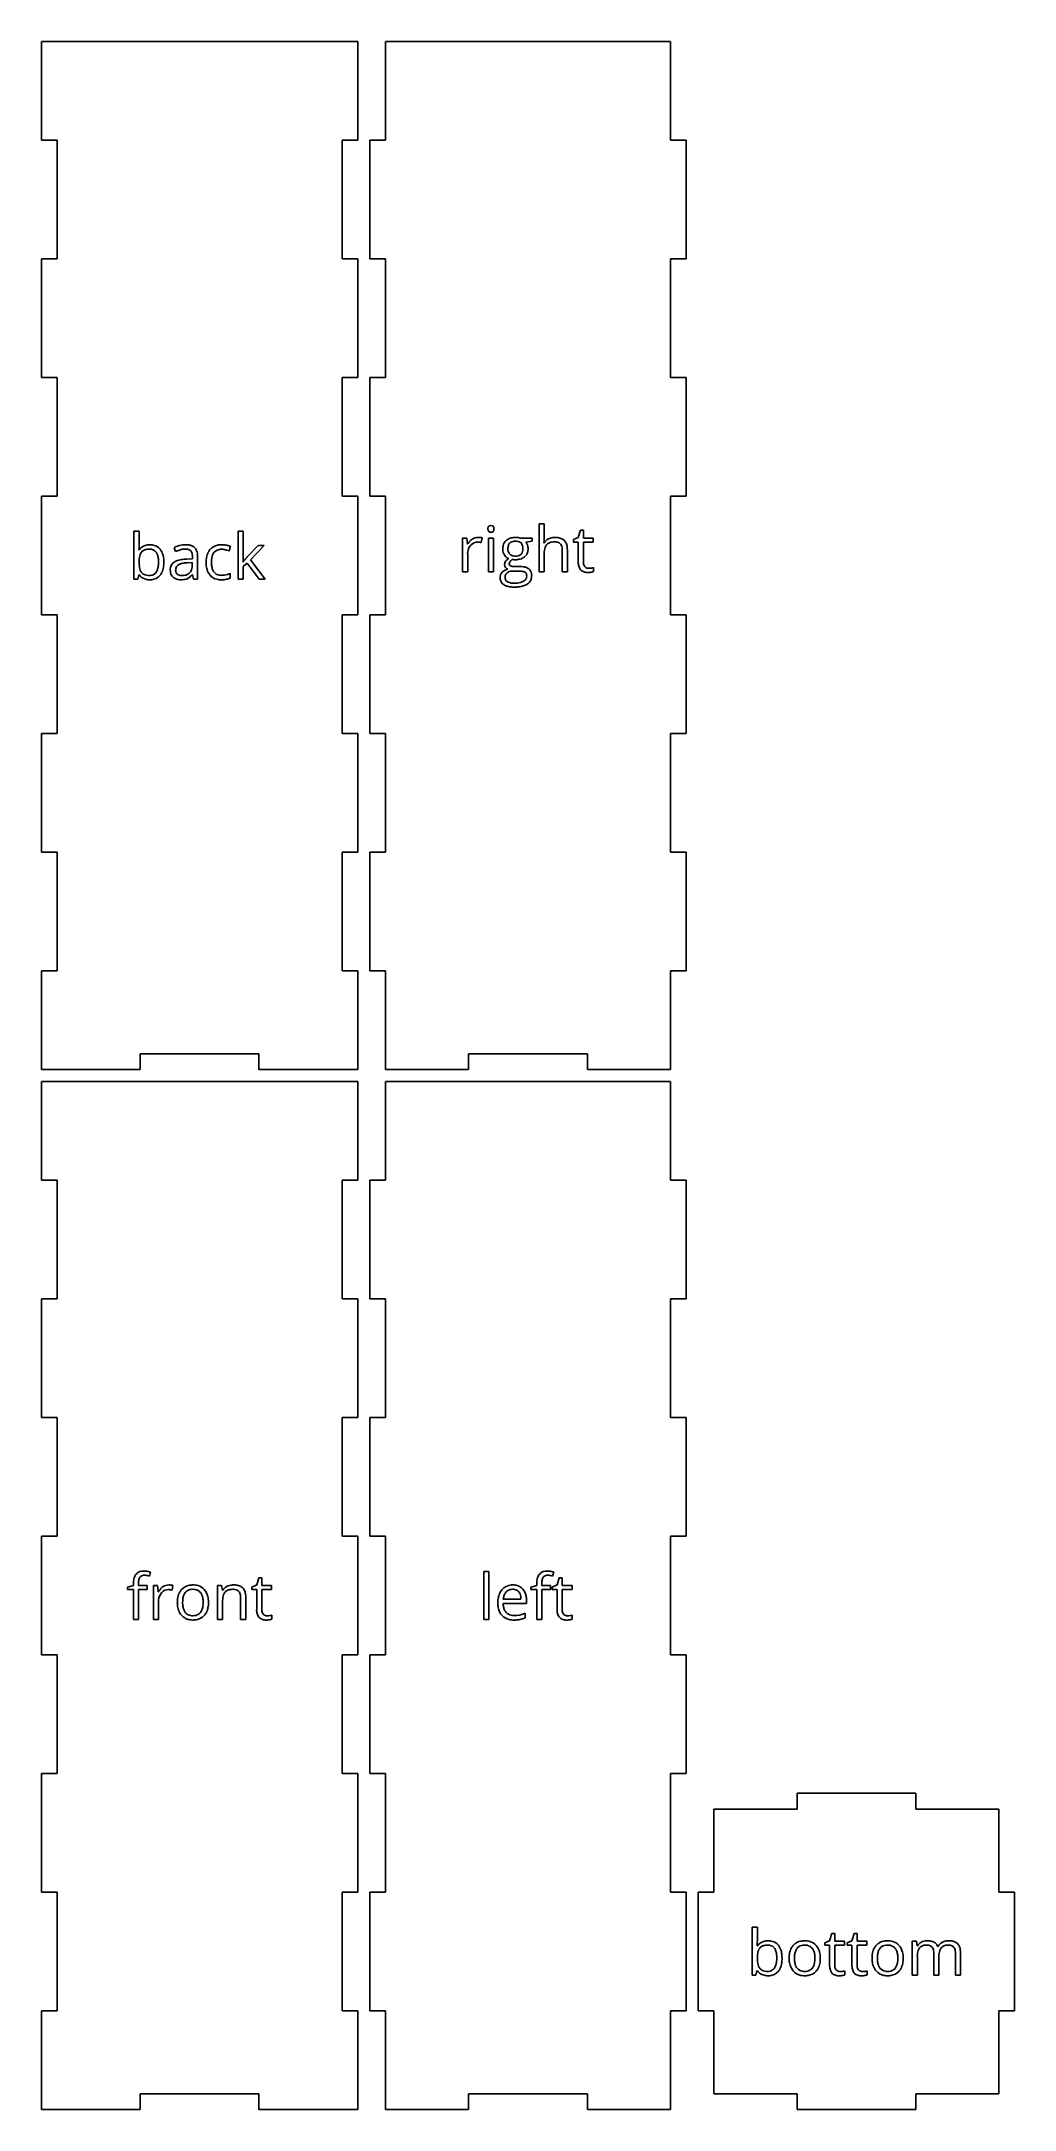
# Model space of a CAD drawing. Header units: millimetres. Extents: x 0 to 246, y 3 to 526.
import ezdxf

# ---------------------------------------------------------------- set-up
doc = ezdxf.new("R2010")
doc.units = ezdxf.units.MM

msp = doc.modelspace()

# ---------------------------------------------------------------- linework, layer by layer
at = {"layer": 'back_labelLayer'}
for p, q in [((23.41, 390), (23.41, 402.16)), ((23.41, 402.16), (24.71, 402.16)), ((24.71, 402.16), (24.71, 399.2)), ((33.94, 396.98), (33.54, 397.97)), ((47.83, 398.27), (47.43, 397.17)), ((49.73, 390), (49.73, 402.16)), ((49.73, 402.16), (51.02, 402.16)), ((51.02, 402.16), (51.02, 395.71)), ((52.04, 395.63), (54.8, 398.56)), ((56.34, 398.56), (52.88, 394.91)), ((54.8, 398.56), (56.34, 398.56)), ((24.65, 397.42), (24.71, 397.42)), ((36.73, 395.09), (38.18, 395.13)), ((38.15, 394.21), (36.85, 394.16)), ((38.15, 393.44), (38.15, 394.21)), ((38.18, 395.13), (38.18, 395.66)), ((39.45, 395.84), (39.45, 390)), ((50.95, 394.38), (51.02, 394.38)), ((51.99, 394.05), (51.02, 393.2)), ((51.02, 393.2), (51.02, 390)), ((55.02, 390), (51.99, 394.05)), ((52.88, 394.91), (56.59, 390)), ((24.34, 390), (23.41, 390)), ((24.62, 391.1), (24.34, 390)), ((24.71, 391.1), (24.62, 391.1)), ((38.23, 391.22), (38.16, 391.22)), ((38.48, 390), (38.23, 391.22)), ((39.45, 390), (38.48, 390)), ((47.7, 391.44), (47.7, 390.29)), ((51.02, 390), (49.73, 390)), ((56.59, 390), (55.02, 390))]:
    msp.add_line(p, q, dxfattribs=at)
for centre, radius, start, end in [((5.2, 398.93), 19.51, 355.7239, 358.1259), ((-2.33, 399.18), 27.04, 358.1123, 0.0484), ((27.13, 395.74), 2.95, 95.1835, 145.1109), ((26.91, 395.34), 2.25, 100.4469, 119.6701), ((27.18, 393.97), 3.64, 89.5731, 100.7324), ((27.39, 394.27), 4.43, 89.8744, 96.8145), ((27.23, 394.62), 3, 78.6781, 90.375), ((27.44, 394.74), 3.96, 74.2393, 90.5624), ((27.48, 395.7), 1.89, 35.5408, 79.8011), ((27.7, 395.7), 2.97, 38.5631, 74.067), ((27.02, 395.18), 3.82, 16.4709, 38.4075), ((36.38, 392.71), 5.98, 106.3569, 118.335), ((36.89, 391.32), 6.37, 103.6227, 112.432), ((36.63, 391.92), 6.81, 104.5162, 106.549), ((36.44, 392.7), 6.01, 90.0715, 104.6521), ((36.39, 393.41), 4.22, 90.4484, 103.7665), ((36.37, 394.43), 3.2, 83.6507, 90.1753), ((36.47, 393.23), 5.48, 81.568, 90.3249), ((36.5, 395.5), 2.12, 70.5717, 83.9928), ((36.78, 396.26), 1.32, 42.7296, 71.038), ((36.79, 395.29), 3.39, 68.2273, 81.7494), ((37.23, 396.39), 2.21, 47.8683, 68.2934), ((37.3, 396.53), 2.05, 19.2331, 46.6741), ((45.36, 395.19), 3.58, 138.655, 152.6854), ((45.18, 395.31), 3.36, 101.4913, 138.3134), ((45.53, 394.69), 2.88, 88.7194, 112.5668), ((45.59, 393.63), 5.09, 89.5892, 102.1788), ((45.59, 394.7), 2.87, 87.6749, 89.9748), ((45.62, 392.87), 5.85, 77.7702, 89.9475), ((45.55, 393.86), 3.72, 81.691, 87.5079), ((45.31, 392.23), 5.36, 77.2999, 81.7345), ((45.51, 392.26), 6.47, 74.6797, 77.9578), ((46.11, 394.42), 4.22, 70.0946, 74.7386), ((46.68, 395.98), 2.56, 63.5034, 70.1861), ((46.95, 396.56), 1.92, 62.9274, 63.189), ((8.57, 398.7), 16.13, 355.4713, 355.6532), ((34.7, 394.3), 9.99, 177.6177, 180.0426), ((33.29, 394.26), 8.57, 179.7763, 185.7075), ((31.7, 394.45), 6.98, 171.0668, 177.8457), ((29.9, 393.91), 5.18, 185.5925, 194.2051), ((28.81, 394.92), 4.06, 160.8926, 171.2334), ((27.74, 393.35), 2.94, 193.943, 208.0218), ((27.08, 395.53), 2.22, 143.3382, 161.256), ((26.66, 395.8), 1.72, 120.1403, 142.4249), ((27.27, 395.55), 2.15, 32.7033, 35.5243), ((26.53, 393.43), 2.98, 326.7105, 343.6662), ((26.69, 395.21), 2.82, 15.778, 32.0151), ((24.8, 393.97), 4.79, 343.4171, 353.6369), ((24.83, 394.67), 4.76, 6.1649, 16.0397), ((21.95, 394.34), 7.66, 359.7681, 6.3095), ((22.18, 394.28), 7.43, 353.4935, 0.2206), ((26, 393.79), 4.92, 335.8306, 350.8255), ((25.08, 394.57), 5.86, 5.1338, 16.7974), ((23.35, 394.24), 7.6, 350.6563, 0.338), ((22.63, 394.31), 8.32, 359.8779, 5.4093), ((34.82, 392.46), 2.24, 115.4905, 182.3568), ((35.84, 392.34), 3.26, 179.5457, 192.6949), ((35.94, 390.4), 4.59, 101.3568, 117.0799), ((37.74, 389.17), 8.69, 112.2123, 115.9641), ((35.99, 392.36), 2.05, 171.2122, 180.2058), ((35.79, 392.34), 1.85, 179.5266, 192.7787), ((35.33, 392.49), 1.38, 120.9734, 172.418), ((35.67, 391.98), 1.99, 113.5887, 121.6805), ((36.15, 390.83), 3.24, 102.7995, 113.2433), ((36.85, 386.18), 8.9, 92.4696, 101.7065), ((36.73, 388.35), 5.78, 96.3546, 102.9953), ((37.16, 384.64), 9.52, 91.8565, 96.4479), ((37.11, 382.42), 12.67, 91.7164, 92.9096), ((35.94, 393.14), 2.17, 314.1892, 347.427), ((36.66, 396.19), 1.45, 20.4094, 41.4479), ((35.86, 395.89), 2.3, 7.8272, 20.6042), ((34.86, 393.41), 3.29, 346.9178, 0.2825), ((34.45, 395.68), 3.72, 359.6933, 8.0036), ((34.02, 393.44), 4.13, 359.8182, 0.0001), ((36.11, 396.09), 3.33, 6.3379, 19.6815), ((34.34, 395.86), 5.1, 359.8027, 6.6584), ((48.8, 394.27), 7.16, 169.8978, 180.3689), ((49.48, 394.22), 7.84, 179.9389, 183.9815), ((47.37, 394.03), 5.72, 183.5914, 196.354), ((46.31, 394.73), 4.62, 153.0875, 170.1051), ((45.49, 393.46), 3.75, 196.0167, 221.1349), ((50.15, 394.26), 7.17, 174.531, 180.155), ((49.27, 394.21), 6.28, 179.7041, 188.0744), ((47.36, 394.58), 4.35, 160.1418, 175.1368), ((47, 393.88), 3.99, 187.9315, 200.3885), ((45.33, 395.37), 2.18, 114.4266, 161.6633), ((45.78, 393.43), 2.69, 200.4184, 216.6393), ((44.99, 390.73), 6.89, 74.7802, 77.4498), ((45.3, 391.81), 5.77, 68.3295, 74.8831), ((-3.29, 398.16), 54.38, 356.0207, 356.055), ((8.86, 397.33), 42.19, 356.0329, 356.6443), ((25.59, 396.36), 25.44, 356.6325, 357.491), ((35.65, 395.91), 15.37, 357.5042, 358.3307), ((42.37, 395.73), 8.64, 358.274, 359.8927), ((57.28, 389.95), 7.68, 142.3234, 144.7075), ((61.37, 386.79), 12.84, 140.4331, 142.3365), ((66.7, 382.41), 19.74, 139.2799, 140.4704), ((72.86, 377.11), 27.86, 138.3417, 139.2878), ((27.05, 392.77), 2.87, 215.585, 245.8362), ((26.86, 392.9), 1.96, 208.5537, 217.5605), ((26.79, 392.87), 1.88, 218.169, 253.8047), ((27.26, 393.28), 3.42, 245.9802, 255.5456), ((27.14, 393.95), 3.01, 253.1382, 266.8483), ((27.38, 393.78), 3.93, 255.7755, 270.3185), ((27.24, 395.1), 4.17, 266.3776, 270.0511), ((27.27, 393.51), 2.59, 269.3869, 285.8631), ((27.4, 394.24), 4.4, 269.9225, 275.5481), ((27.61, 392.93), 3.07, 274.064, 321.4081), ((27.46, 392.82), 1.87, 286.0163, 326.8497), ((27.17, 393.29), 3.65, 321.3161, 335.5436), ((34.74, 392.07), 2.13, 192.0828, 227.4521), ((34.8, 392.15), 2.23, 227.769, 237.805), ((34.99, 392.5), 2.63, 238.3273, 258.9184), ((35.16, 392.18), 1.21, 192.3265, 222.058), ((35.12, 392.16), 1.16, 222.5807, 229.2545), ((35.27, 392.36), 1.41, 229.7837, 254.2725), ((35.27, 393.82), 3.98, 258.672, 270.4047), ((35.48, 393.06), 2.14, 253.9397, 266.4533), ((35.3, 395.68), 5.84, 269.9539, 273.149), ((35.55, 393.83), 2.92, 266.0783, 270.0591), ((35.58, 394.48), 3.57, 269.5792, 282.0414), ((35.4, 394.26), 4.41, 272.9335, 281.4139), ((35.68, 392.87), 2.99, 281.298, 293.7313), ((35.84, 393.33), 2.39, 281.7121, 306.4594), ((35.9, 392.31), 2.39, 294.3933, 304.7371), ((35.96, 393.14), 2.17, 306.9881, 313.8559), ((35.27, 393.21), 3.49, 304.8486, 314.8531), ((33.94, 394.55), 5.38, 314.7445, 321.7072), ((45.11, 393.18), 3.29, 221.7976, 256.8021), ((45.27, 393.06), 2.06, 216.9695, 261.3103), ((45.5, 394.69), 4.85, 256.4244, 270.489), ((45.49, 394.11), 3.14, 260.136, 270.2692), ((45.48, 396.41), 5.43, 270.2658, 286.2892), ((45.54, 396.96), 7.11, 269.9655, 272.8643), ((45.65, 395.29), 5.44, 272.5981, 282.1878), ((46.03, 393.58), 3.69, 282.0344, 296.9455), ((45.15, 397.64), 6.7, 286.0461, 292.3654)]:
    msp.add_arc(centre, radius, start, end, dxfattribs=at)
at = {"layer": 'back_outsideCutPath'}
for p, q in [((0, 526), (0, 501)), ((80, 526), (0, 526)), ((80, 501), (80, 526)), ((0, 501), (4, 501)), ((4, 501), (4, 471)), ((76, 471), (76, 501)), ((76, 501), (80, 501)), ((4, 471), (0, 471)), ((0, 471), (0, 441)), ((80, 471), (76, 471)), ((80, 441), (80, 471)), ((0, 441), (4, 441)), ((4, 441), (4, 411)), ((76, 411), (76, 441)), ((76, 441), (80, 441)), ((4, 411), (0, 411)), ((0, 411), (0, 381)), ((80, 411), (76, 411)), ((80, 381), (80, 411)), ((0, 381), (4, 381)), ((4, 381), (4, 351)), ((76, 351), (76, 381)), ((76, 381), (80, 381)), ((4, 351), (0, 351)), ((0, 351), (0, 321)), ((80, 351), (76, 351)), ((80, 321), (80, 351)), ((0, 321), (4, 321)), ((4, 321), (4, 291)), ((76, 291), (76, 321)), ((76, 321), (80, 321)), ((4, 291), (0, 291)), ((0, 291), (0, 266)), ((80, 291), (76, 291)), ((80, 266), (80, 291)), ((25, 266), (25, 270)), ((25, 270), (55, 270)), ((55, 270), (55, 266)), ((0, 266), (25, 266)), ((55, 266), (80, 266))]:
    msp.add_line(p, q, dxfattribs=at)
at = {"layer": 'bottom_labelLayer'}
for p, q in [((179.68, 37), (179.68, 49.16)), ((179.68, 49.16), (180.98, 49.16)), ((180.98, 49.16), (180.98, 46.2)), ((199.24, 45.72), (199.79, 47.55)), ((199.79, 47.55), (200.54, 47.55)), ((200.54, 47.55), (200.54, 45.56)), ((204.89, 45.72), (205.44, 47.55)), ((205.44, 47.55), (206.19, 47.55)), ((206.19, 47.55), (206.19, 45.56)), ((180.91, 44.42), (180.98, 44.42)), ((198.02, 45.18), (199.24, 45.72)), ((198.02, 44.55), (198.02, 45.18)), ((199.24, 44.55), (198.02, 44.55)), ((199.24, 39.46), (199.24, 44.55)), ((200.54, 45.56), (203.02, 45.56)), ((203.02, 44.55), (200.54, 44.55)), ((200.54, 44.55), (200.54, 39.52)), ((203.02, 45.56), (203.02, 44.55)), ((203.66, 45.18), (204.89, 45.72)), ((203.66, 44.55), (203.66, 45.18)), ((204.89, 44.55), (203.66, 44.55)), ((204.89, 39.46), (204.89, 44.55)), ((206.19, 45.56), (208.67, 45.56)), ((208.67, 44.55), (206.19, 44.55)), ((206.19, 44.55), (206.19, 39.52)), ((208.67, 45.56), (208.67, 44.55)), ((220.11, 37), (220.11, 45.56)), ((220.11, 45.56), (221.16, 45.56)), ((221.16, 45.56), (221.37, 44.39)), ((221.37, 44.39), (221.44, 44.39)), ((225.56, 37), (225.56, 42.57)), ((226.59, 44.27), (226.66, 44.27)), ((231.02, 37), (231.02, 42.57)), ((232.32, 42.59), (232.32, 37)), ((180.61, 37), (179.68, 37)), ((180.88, 38.1), (180.61, 37)), ((180.98, 38.1), (180.88, 38.1)), ((203.09, 38.07), (203.09, 37.08)), ((208.73, 38.07), (208.73, 37.08)), ((221.41, 37), (220.11, 37)), ((221.41, 41.49), (221.41, 37)), ((226.86, 37), (225.56, 37)), ((226.86, 41.78), (226.86, 37)), ((232.32, 37), (231.02, 37))]:
    msp.add_line(p, q, dxfattribs=at)
for centre, radius, start, end in [((164.83, 45.7), 16.13, 355.4713, 355.6532), ((161.46, 45.93), 19.51, 355.7239, 358.1259), ((153.94, 46.18), 27.04, 358.1123, 0.0484), ((183.4, 42.74), 2.95, 95.1835, 145.1109), ((187.96, 41.45), 6.98, 171.0668, 177.8457), ((185.07, 41.92), 4.06, 160.8926, 171.2334), ((183.34, 42.53), 2.22, 143.3382, 161.256), ((182.93, 42.8), 1.72, 120.1403, 142.4249), ((183.18, 42.34), 2.25, 100.4469, 119.6701), ((183.45, 40.97), 3.64, 89.5731, 100.7324), ((183.65, 41.27), 4.43, 89.8744, 96.8145), ((183.5, 41.62), 3, 78.6781, 90.375), ((183.7, 41.74), 3.96, 74.2393, 90.5624), ((183.75, 42.7), 1.89, 35.5408, 79.8011), ((183.97, 42.7), 2.97, 38.5631, 74.067), ((183.54, 42.55), 2.15, 32.7033, 35.5243), ((182.96, 42.22), 2.82, 15.778, 32.0151), ((181.1, 41.67), 4.76, 6.1649, 16.0397), ((178.21, 41.34), 7.66, 359.7681, 6.3095), ((183.29, 42.18), 3.82, 16.4709, 38.4075), ((181.35, 41.57), 5.86, 5.1338, 16.7974), ((178.89, 41.31), 8.32, 359.8779, 5.4093), ((195.74, 41.33), 6.73, 169.2443, 180.3881), ((193.45, 41.79), 4.4, 150.7112, 169.4695), ((192.72, 42.16), 3.58, 138.176, 150.2287), ((192.6, 42.25), 3.43, 99.1759, 137.9833), ((197.2, 41.32), 6.85, 173.0086, 180.2464), ((194.73, 41.63), 4.36, 162.0653, 173.1675), ((193.14, 42.16), 2.68, 142.9026, 162.3749), ((192.63, 42.52), 2.07, 103.4685, 142.3119), ((192.94, 40.68), 5.04, 89.7326, 100.076), ((192.89, 41.53), 3.09, 89.4806, 103.8805), ((192.94, 41.35), 3.27, 79.3454, 90.3175), ((193, 41.36), 4.36, 73.5223, 90.5692), ((193.19, 42.46), 2.13, 37.9578, 80.4006), ((193.26, 42.29), 3.4, 41.1446, 73.2134), ((192.75, 42.15), 2.67, 20.0257, 37.4351), ((191.43, 41.66), 4.08, 7.744, 20.069), ((189.06, 41.32), 6.47, 359.7076, 7.8973), ((192.77, 41.87), 4.04, 13.5014, 41.0703), ((190.89, 41.38), 5.99, 1.1277, 13.88), ((216.7, 41.33), 6.73, 169.2443, 180.3881), ((214.42, 41.79), 4.4, 150.7112, 169.4695), ((213.69, 42.16), 3.58, 138.176, 150.2287), ((213.56, 42.25), 3.43, 99.1759, 137.9833), ((218.17, 41.32), 6.85, 173.0086, 180.2464), ((215.69, 41.63), 4.36, 162.0653, 173.1675), ((214.1, 42.16), 2.68, 142.9026, 162.3749), ((213.6, 42.52), 2.07, 103.4685, 142.3119), ((213.9, 40.68), 5.04, 89.7326, 100.076), ((213.85, 41.53), 3.09, 89.4806, 103.8805), ((213.9, 41.35), 3.27, 79.3454, 90.3175), ((213.97, 41.36), 4.36, 73.5223, 90.5692), ((214.15, 42.46), 2.13, 37.9578, 80.4006), ((214.22, 42.29), 3.4, 41.1446, 73.2134), ((213.71, 42.15), 2.67, 20.0257, 37.4351), ((212.39, 41.66), 4.08, 7.744, 20.069), ((210.02, 41.32), 6.47, 359.7076, 7.8973), ((213.73, 41.87), 4.04, 13.5014, 41.0703), ((211.85, 41.38), 5.99, 1.1277, 13.88), ((227.92, 41.61), 6.52, 171.3042, 178.3502), ((223.63, 43.1), 2.55, 117.121, 149.5424), ((225.3, 42.02), 3.86, 161.0235, 171.4469), ((223.71, 42.58), 2.17, 143.077, 161.3914), ((223.32, 42.85), 1.7, 123.7021, 142.3022), ((223.49, 42.55), 2.04, 101.1546, 123.0656), ((223.89, 42.64), 3.08, 93.8343, 117.5072), ((223.73, 41.4), 3.22, 89.5573, 101.4832), ((223.97, 42), 3.72, 89.9662, 94.2832), ((223.76, 41.58), 3.04, 85.5238, 90.0793), ((224.01, 41.47), 4.25, 77.5572, 90.5513), ((223.85, 42.46), 2.15, 72.3601, 85.9562), ((224.1, 43.21), 1.36, 41.0611, 72.8993), ((224.4, 43.17), 2.51, 52.7027, 78.0054), ((223.92, 43.1), 1.57, 20.7071, 40.0217), ((223.15, 42.8), 2.4, 7.9865, 20.7949), ((221.74, 42.59), 3.83, 359.6948, 8.1471), ((224.54, 43.43), 2.21, 22.2098, 51.497), ((229.01, 42.92), 2.71, 119.4042, 150.1829), ((232.56, 41.81), 5.7, 172.3776, 180.183), ((230.4, 42.11), 3.52, 160.8732, 172.5273), ((229.1, 42.57), 2.14, 140.9765, 161.1699), ((228.76, 42.82), 1.72, 122.3597, 140.2884), ((229.31, 42.46), 3.25, 118.2585, 120.063), ((229.31, 42.43), 3.28, 95.8635, 117.9693), ((228.95, 42.48), 2.11, 101.0032, 121.784), ((229.2, 41.28), 3.34, 89.5621, 101.2962), ((229.42, 41.63), 4.09, 89.9197, 96.2618), ((229.23, 41.61), 3.01, 85.8144, 90.0685), ((229.45, 41.21), 4.51, 79.9361, 90.3804), ((229.31, 42.46), 2.15, 72.6395, 86.2568), ((229.56, 43.21), 1.36, 41.0408, 73.1793), ((229.75, 42.84), 2.85, 62.9723, 80.1665), ((229.39, 43.1), 1.57, 20.7071, 40.0217), ((228.61, 42.8), 2.4, 7.9865, 20.7949), ((227.2, 42.59), 3.83, 359.6948, 8.1471), ((230.07, 43.48), 2.14, 44.229, 62.6229), ((229.97, 43.44), 2.23, 19.5612, 43.3161), ((228.62, 42.93), 3.68, 7.5042, 19.9645), ((226.37, 42.62), 5.95, 359.7108, 7.6907), ((190.97, 41.3), 9.99, 177.6177, 180.0426), ((189.55, 41.26), 8.57, 179.7763, 185.7075), ((183.31, 39.77), 2.87, 215.585, 245.8362), ((186.17, 40.91), 5.18, 185.5925, 194.2051), ((184, 40.35), 2.94, 193.943, 208.0218), ((183.13, 39.9), 1.96, 208.5537, 217.5605), ((183.06, 39.87), 1.88, 218.169, 253.8047), ((183.53, 40.28), 3.42, 245.9802, 255.5456), ((183.41, 40.95), 3.01, 253.1382, 266.8483), ((183.64, 40.78), 3.93, 255.7755, 270.3185), ((183.5, 42.1), 4.17, 266.3776, 270.0511), ((183.54, 40.52), 2.59, 269.3869, 285.8631), ((183.67, 41.24), 4.4, 269.9225, 275.5481), ((183.88, 39.93), 3.07, 274.064, 321.4081), ((183.73, 39.82), 1.87, 286.0163, 326.8497), ((182.8, 40.44), 2.98, 326.7105, 343.6662), ((181.07, 40.97), 4.79, 343.4171, 353.6369), ((178.44, 41.28), 7.43, 353.4935, 0.2206), ((183.43, 40.29), 3.65, 321.3161, 335.5436), ((182.27, 40.79), 4.92, 335.8306, 350.8255), ((179.61, 41.24), 7.6, 350.6563, 0.338), ((195.5, 41.26), 6.49, 179.7745, 189.0933), ((193.83, 40.98), 4.8, 188.9103, 205.3171), ((193.33, 40.78), 4.26, 205.6561, 208.446), ((192.69, 40.38), 3.51, 207.7947, 238.6758), ((196.92, 41.26), 6.57, 179.706, 187.9161), ((194.51, 40.91), 4.13, 187.764, 200.0977), ((193.18, 40.42), 2.72, 200.0846, 216.9132), ((192.74, 40.47), 3.61, 238.8116, 253.2428), ((192.7, 40.08), 2.13, 217.3009, 261.7099), ((192.88, 41.01), 4.16, 253.5437, 270.4182), ((192.92, 41.15), 3.22, 260.5033, 270.2477), ((192.93, 41.88), 5.04, 269.7503, 279.8033), ((192.97, 40.94), 3.01, 269.4482, 284.7256), ((193.2, 40.06), 2.1, 284.5662, 322.6334), ((193.25, 40.33), 3.46, 278.8959, 317.9979), ((192.65, 40.46), 2.78, 323.0089, 342.639), ((191.05, 40.98), 4.46, 342.3616, 353.7538), ((188.7, 41.27), 6.83, 353.5363, 0.2014), ((193.13, 40.43), 3.62, 318.144, 329.7567), ((192.43, 40.79), 4.4, 330.2507, 349.4116), ((190.18, 41.24), 6.7, 349.1762, 0.3863), ((189.26, 41.29), 7.61, 359.9918, 1.5421), ((203.32, 39.42), 4.08, 179.3551, 192.8478), ((201.27, 38.86), 1.96, 190.3818, 253.8772), ((203.15, 39.5), 2.61, 179.6417, 189.7506), ((202.23, 39.34), 1.68, 189.5479, 205.7874), ((201.85, 39.16), 1.26, 206.1294, 221.4084), ((201.67, 40.23), 3.39, 253.7848, 270.8853), ((201.81, 39.13), 1.2, 221.5949, 262.3505), ((201.91, 39.65), 1.73, 261.3266, 270.1913), ((201.73, 40.17), 3.32, 270.0031, 270.7604), ((201.71, 40.89), 4.04, 270.8933, 275.5483), ((201.92, 42.17), 4.26, 269.8804, 278.3028), ((201.56, 42.46), 5.62, 275.5261, 279.294), ((201.69, 41.7), 4.85, 279.1861, 280.1144), ((201.96, 41.84), 3.92, 278.4153, 279.008), ((201.91, 40.52), 3.65, 280.007, 283.3734), ((201.49, 44.9), 7.02, 278.9591, 280.5104), ((202.23, 39.16), 2.26, 283.307, 288.1197), ((201.94, 42.45), 4.53, 280.4847, 282.627), ((202.34, 40.68), 2.71, 282.5876, 285.5796), ((202.54, 38.23), 1.28, 287.9889, 295.3048), ((202.54, 39.94), 1.95, 285.724, 286.2555), ((208.97, 39.42), 4.08, 179.3551, 192.8478), ((206.92, 38.86), 1.96, 190.3818, 253.8772), ((208.8, 39.5), 2.61, 179.6417, 189.7506), ((207.88, 39.34), 1.68, 189.5479, 205.7874), ((207.5, 39.16), 1.26, 206.1294, 221.4084), ((207.32, 40.23), 3.39, 253.7848, 270.8853), ((207.46, 39.13), 1.2, 221.5949, 262.3505), ((207.56, 39.65), 1.73, 261.3266, 270.1913), ((207.37, 40.17), 3.32, 270.0031, 270.7604), ((207.36, 40.89), 4.04, 270.8933, 275.5483), ((207.57, 42.17), 4.26, 269.8804, 278.3028), ((207.21, 42.46), 5.62, 275.5261, 279.294), ((207.34, 41.7), 4.85, 279.1861, 280.1144), ((207.61, 41.84), 3.92, 278.4153, 279.008), ((207.56, 40.52), 3.65, 280.007, 283.3734), ((207.13, 44.9), 7.02, 278.9591, 280.5104), ((207.88, 39.16), 2.26, 283.307, 288.1197), ((207.59, 42.45), 4.53, 280.4847, 282.627), ((207.99, 40.68), 2.71, 282.5876, 285.5796), ((208.19, 38.23), 1.28, 287.9889, 295.3048), ((208.19, 39.94), 1.95, 285.724, 286.2555), ((216.46, 41.26), 6.49, 179.7745, 189.0933), ((214.79, 40.98), 4.8, 188.9103, 205.3171), ((214.3, 40.78), 4.26, 205.6561, 208.446), ((213.65, 40.38), 3.51, 207.7947, 238.6758), ((217.88, 41.26), 6.57, 179.706, 187.9161), ((215.47, 40.91), 4.13, 187.764, 200.0977), ((214.14, 40.42), 2.72, 200.0846, 216.9132), ((213.7, 40.47), 3.61, 238.8116, 253.2428), ((213.66, 40.08), 2.13, 217.3009, 261.7099), ((213.84, 41.01), 4.16, 253.5437, 270.4182), ((213.88, 41.15), 3.22, 260.5033, 270.2477), ((213.89, 41.88), 5.04, 269.7503, 279.8033), ((213.93, 40.94), 3.01, 269.4482, 284.7256), ((214.17, 40.06), 2.1, 284.5662, 322.6334), ((214.21, 40.33), 3.46, 278.8959, 317.9979), ((213.61, 40.46), 2.78, 323.0089, 342.639), ((212.01, 40.98), 4.46, 342.3616, 353.7538), ((209.66, 41.27), 6.83, 353.5363, 0.2014), ((214.09, 40.43), 3.62, 318.144, 329.7567), ((213.39, 40.79), 4.4, 330.2507, 349.4116), ((211.14, 41.24), 6.7, 349.1762, 0.3863), ((210.23, 41.29), 7.61, 359.9918, 1.5421), ((230.44, 41.5), 9.03, 178.0976, 180.0253), ((234, 41.78), 7.14, 179.8941, 180.0009)]:
    msp.add_arc(centre, radius, start, end, dxfattribs=at)
at = {"layer": 'bottom_outsideCutPath'}
for p, q in [((170, 79), (170, 58)), ((191, 79), (170, 79)), ((221, 83), (191, 83)), ((191, 83), (191, 79)), ((221, 79), (221, 83)), ((242, 79), (221, 79)), ((242, 58), (242, 79)), ((170, 58), (166, 58)), ((166, 58), (166, 28)), ((246, 58), (242, 58)), ((246, 28), (246, 58)), ((166, 28), (170, 28)), ((170, 28), (170, 7)), ((242, 7), (242, 28)), ((242, 28), (246, 28)), ((170, 7), (191, 7)), ((191, 7), (191, 3)), ((221, 3), (221, 7)), ((221, 7), (242, 7)), ((191, 3), (221, 3))]:
    msp.add_line(p, q, dxfattribs=at)
at = {"layer": 'front_labelLayer'}
for p, q in [((23.27, 135.57), (23.27, 136.04)), ((24.57, 136.07), (24.57, 135.52)), ((27.62, 138.93), (27.29, 137.89)), ((54.42, 135.68), (54.96, 137.5)), ((54.96, 137.5), (55.71, 137.5)), ((55.71, 137.5), (55.71, 135.52)), ((21.74, 135.1), (23.27, 135.57)), ((21.74, 134.51), (21.74, 135.1)), ((23.27, 134.51), (21.74, 134.51)), ((23.27, 126.96), (23.27, 134.51)), ((24.57, 135.52), (26.75, 135.52)), ((26.75, 134.51), (24.57, 134.51)), ((24.57, 134.51), (24.57, 126.96)), ((26.75, 135.52), (26.75, 134.51)), ((28.31, 126.96), (28.31, 135.52)), ((28.31, 135.52), (29.38, 135.52)), ((29.38, 135.52), (29.53, 133.93)), ((29.53, 133.93), (29.59, 133.93)), ((29.61, 131.55), (29.61, 126.96)), ((33.24, 135.58), (33.06, 134.38)), ((44.5, 126.96), (44.5, 135.52)), ((44.5, 135.52), (45.56, 135.52)), ((45.56, 135.52), (45.77, 134.35)), ((45.77, 134.35), (45.83, 134.35)), ((45.8, 131.45), (45.8, 126.96)), ((50.36, 126.96), (50.36, 132.5)), ((51.66, 132.54), (51.66, 126.96)), ((53.19, 135.14), (54.42, 135.68)), ((53.19, 134.51), (53.19, 135.14)), ((54.42, 134.51), (53.19, 134.51)), ((54.42, 129.42), (54.42, 134.51)), ((55.71, 135.52), (58.2, 135.52)), ((58.2, 134.51), (55.71, 134.51)), ((55.71, 134.51), (55.71, 129.47)), ((58.2, 135.52), (58.2, 134.51)), ((24.57, 126.96), (23.27, 126.96)), ((29.61, 126.96), (28.31, 126.96)), ((45.8, 126.96), (44.5, 126.96)), ((51.66, 126.96), (50.36, 126.96)), ((58.26, 128.03), (58.26, 127.04))]:
    msp.add_line(p, q, dxfattribs=at)
for centre, radius, start, end in [((28.53, 136.1), 5.26, 167.5776, 180.6587), ((26.05, 136.68), 2.72, 141.7434, 168.2322), ((25.65, 136.89), 2.27, 98.2552, 139.6203), ((29.01, 136.15), 4.45, 171.6528, 178.4383), ((30.69, 136.08), 6.12, 178.1973, 180.0232), ((27.24, 136.42), 2.65, 161.8438, 171.7847), ((26.15, 136.78), 1.5, 145.0689, 162.1802), ((25.83, 136.99), 1.12, 102.7677, 144.338), ((26, 135.26), 3.94, 89.6697, 99.9314), ((25.99, 136.38), 1.75, 89.4859, 103.4197), ((25.99, 135.34), 2.79, 83.0761, 89.7927), ((26.01, 135.02), 4.18, 81.5641, 89.7017), ((25.82, 133.97), 4.17, 76.5183, 83.0217), ((25.71, 132.97), 6.25, 75.974, 81.6565), ((25.34, 131.9), 6.3, 71.9614, 76.5918), ((25.21, 130.89), 8.39, 73.2964, 76.0946), ((33.41, 131.78), 4.38, 139.4139, 150.6033), ((33.54, 131.56), 3.94, 173.6908, 180.0883), ((32.58, 131.71), 2.96, 138.9576, 174.5422), ((32.62, 132.46), 3.35, 124.2321, 139.4161), ((32.66, 131.63), 3.07, 135.621, 138.8378), ((32.11, 132.25), 2.25, 89.6335, 137.0881), ((32.2, 133.09), 2.59, 89.6797, 124.4406), ((32.12, 131.45), 3.04, 87.3436, 89.966), ((32.23, 129.72), 5.95, 84.9923, 90.1281), ((32.07, 130.52), 3.98, 81.5884, 87.1917), ((31.82, 128.8), 5.72, 77.4454, 81.636), ((32.37, 131.32), 4.35, 78.4891, 85.0266), ((41.1, 131.29), 6.73, 169.2443, 180.3881), ((40.85, 131.22), 6.49, 179.7745, 189.0933), ((38.81, 131.74), 4.4, 150.7112, 169.4695), ((38.08, 132.12), 3.58, 138.176, 150.2287), ((37.96, 132.21), 3.43, 99.1759, 137.9833), ((42.56, 131.28), 6.85, 173.0086, 180.2464), ((42.27, 131.21), 6.57, 179.706, 187.9161), ((40.08, 131.59), 4.36, 162.0653, 173.1675), ((38.49, 132.12), 2.68, 142.9026, 162.3749), ((37.99, 132.48), 2.07, 103.4685, 142.3119), ((38.29, 130.64), 5.04, 89.7326, 100.076), ((38.25, 131.49), 3.09, 89.4806, 103.8805), ((38.3, 131.3), 3.27, 79.3454, 90.3175), ((38.36, 131.32), 4.36, 73.5223, 90.5692), ((38.54, 132.41), 2.13, 37.9578, 80.4006), ((38.62, 132.25), 3.4, 41.1446, 73.2134), ((38.11, 132.1), 2.67, 20.0257, 37.4351), ((36.79, 131.62), 4.08, 7.744, 20.069), ((34.42, 131.28), 6.47, 359.7076, 7.8973), ((34.06, 131.22), 6.83, 353.5363, 0.2014), ((38.13, 131.83), 4.04, 13.5014, 41.0703), ((36.24, 131.33), 5.99, 1.1277, 13.88), ((35.53, 131.2), 6.7, 349.1762, 0.3863), ((34.62, 131.25), 7.61, 359.9918, 1.5421), ((54.11, 131.45), 8.31, 178.0811, 180.0237), ((51.93, 131.55), 6.13, 171.1766, 178.3217), ((48.05, 132.94), 2.63, 116.9443, 147.6526), ((49.53, 131.94), 3.69, 159.9534, 171.3801), ((48.05, 132.49), 2.12, 140.1519, 160.3146), ((47.81, 132.65), 1.83, 118.544, 139.1927), ((48.32, 132.49), 3.16, 115.8072, 117.6069), ((48.09, 132.1), 2.44, 100.1176, 118.1603), ((48.46, 132.16), 3.51, 94.3227, 115.5454), ((48.37, 130.65), 3.93, 89.5933, 100.3718), ((48.55, 131.43), 4.25, 89.9578, 94.7109), ((48.4, 131.14), 3.44, 84.0198, 90.1511), ((48.58, 130.56), 5.12, 80.5585, 90.3538), ((48.53, 132.24), 2.32, 71.0828, 84.3691), ((48.82, 133.05), 1.46, 43.3791, 71.5386), ((48.9, 132.41), 3.24, 65.1094, 80.7638), ((48.75, 133.02), 1.54, 22.7024, 42.342), ((48.06, 132.73), 2.29, 8.4932, 22.658), ((49.28, 133.24), 2.33, 46.5585, 64.8782), ((46.7, 132.52), 3.67, 359.6714, 8.6877), ((49.31, 133.32), 2.25, 19.3849, 45.5997), ((48.01, 132.84), 3.64, 6.9634, 19.8363), ((46, 132.57), 5.66, 359.7632, 7.2116), ((39.18, 130.94), 4.8, 188.9103, 205.3171), ((38.69, 130.73), 4.26, 205.6561, 208.446), ((38.05, 130.34), 3.51, 207.7947, 238.6758), ((39.87, 130.87), 4.13, 187.764, 200.0977), ((38.54, 130.38), 2.72, 200.0846, 216.9132), ((38.09, 130.43), 3.61, 238.8116, 253.2428), ((38.05, 130.03), 2.13, 217.3009, 261.7099), ((38.23, 130.97), 4.16, 253.5437, 270.4182), ((38.28, 131.11), 3.22, 260.5033, 270.2477), ((38.28, 131.84), 5.04, 269.7503, 279.8033), ((38.32, 130.9), 3.01, 269.4482, 284.7256), ((38.56, 130.01), 2.1, 284.5662, 322.6334), ((38.61, 130.29), 3.46, 278.8959, 317.9979), ((38, 130.42), 2.78, 323.0089, 342.639), ((36.41, 130.94), 4.46, 342.3616, 353.7538), ((38.48, 130.39), 3.62, 318.144, 329.7567), ((37.79, 130.75), 4.4, 330.2507, 349.4116), ((58.49, 129.37), 4.08, 179.3551, 192.8478), ((56.45, 128.82), 1.96, 190.3818, 253.8772), ((58.33, 129.46), 2.61, 179.6417, 189.7506), ((57.4, 129.29), 1.68, 189.5479, 205.7874), ((57.03, 129.12), 1.26, 206.1294, 221.4084), ((56.85, 130.19), 3.39, 253.7848, 270.8853), ((56.98, 129.09), 1.2, 221.5949, 262.3505), ((57.08, 129.6), 1.73, 261.3266, 270.1913), ((56.9, 130.13), 3.32, 270.0031, 270.7604), ((56.88, 130.84), 4.04, 270.8933, 275.5483), ((57.1, 132.13), 4.26, 269.8804, 278.3028), ((56.73, 132.41), 5.62, 275.5261, 279.294), ((56.87, 131.65), 4.85, 279.1861, 280.1144), ((57.14, 131.8), 3.92, 278.4153, 279.008), ((57.08, 130.48), 3.65, 280.007, 283.3734), ((56.66, 134.85), 7.02, 278.9591, 280.5104), ((57.41, 129.12), 2.26, 283.307, 288.1197), ((57.12, 132.41), 4.53, 280.4847, 282.627), ((57.52, 130.63), 2.71, 282.5876, 285.5796), ((57.72, 128.19), 1.28, 287.9889, 295.3048), ((57.72, 129.9), 1.95, 285.724, 286.2555)]:
    msp.add_arc(centre, radius, start, end, dxfattribs=at)
at = {"layer": 'front_outsideCutPath'}
for p, q in [((0, 263), (0, 238)), ((80, 263), (0, 263)), ((80, 238), (80, 263)), ((0, 238), (4, 238)), ((4, 238), (4, 208)), ((76, 208), (76, 238)), ((76, 238), (80, 238)), ((4, 208), (0, 208)), ((0, 208), (0, 178)), ((80, 208), (76, 208)), ((80, 178), (80, 208)), ((0, 178), (4, 178)), ((4, 178), (4, 148)), ((76, 148), (76, 178)), ((76, 178), (80, 178)), ((4, 148), (0, 148)), ((0, 148), (0, 118)), ((80, 148), (76, 148)), ((80, 118), (80, 148)), ((0, 118), (4, 118)), ((4, 118), (4, 88)), ((76, 88), (76, 118)), ((76, 118), (80, 118)), ((4, 88), (0, 88)), ((0, 88), (0, 58)), ((80, 88), (76, 88)), ((80, 58), (80, 88)), ((0, 58), (4, 58)), ((4, 58), (4, 28)), ((76, 28), (76, 58)), ((76, 58), (80, 58)), ((4, 28), (0, 28)), ((0, 28), (0, 3)), ((80, 28), (76, 28)), ((80, 3), (80, 28)), ((25, 3), (25, 7)), ((25, 7), (55, 7)), ((55, 7), (55, 3)), ((0, 3), (25, 3)), ((55, 3), (80, 3))]:
    msp.add_line(p, q, dxfattribs=at)
at = {"layer": 'left_labelLayer'}
for p, q in [((111.81, 126.96), (111.81, 139.11)), ((111.81, 139.11), (113.11, 139.11)), ((113.11, 139.11), (113.11, 126.96)), ((125.21, 135.57), (125.21, 136.04)), ((126.51, 136.07), (126.51, 135.52)), ((129.57, 138.93), (129.23, 137.89)), ((130.35, 135.68), (130.89, 137.5)), ((130.89, 137.5), (131.64, 137.5)), ((131.64, 137.5), (131.64, 135.52)), ((122.62, 131), (116.72, 131)), ((116.75, 132.06), (121.23, 132.06)), ((122.62, 131.82), (122.62, 131)), ((123.68, 135.1), (125.21, 135.57)), ((123.68, 134.51), (123.68, 135.1)), ((125.21, 134.51), (123.68, 134.51)), ((125.21, 126.96), (125.21, 134.51)), ((126.51, 135.52), (128.69, 135.52)), ((128.69, 134.51), (126.51, 134.51)), ((126.51, 134.51), (126.51, 126.96)), ((128.69, 135.52), (128.69, 134.51)), ((129.12, 135.14), (130.35, 135.68)), ((129.12, 134.51), (129.12, 135.14)), ((130.35, 134.51), (129.12, 134.51)), ((130.35, 129.42), (130.35, 134.51)), ((131.64, 135.52), (134.13, 135.52)), ((134.13, 134.51), (131.64, 134.51)), ((131.64, 134.51), (131.64, 129.47)), ((134.13, 135.52), (134.13, 134.51)), ((113.11, 126.96), (111.81, 126.96)), ((122.25, 128.51), (122.25, 127.36)), ((126.51, 126.96), (125.21, 126.96)), ((134.19, 128.03), (134.19, 127.04))]:
    msp.add_line(p, q, dxfattribs=at)
for centre, radius, start, end in [((130.47, 136.1), 5.26, 167.5776, 180.6587), ((128, 136.68), 2.72, 141.7434, 168.2322), ((127.6, 136.89), 2.27, 98.2552, 139.6203), ((130.96, 136.15), 4.45, 171.6528, 178.4383), ((132.63, 136.08), 6.12, 178.1973, 180.0232), ((129.18, 136.42), 2.65, 161.8438, 171.7847), ((128.09, 136.78), 1.5, 145.0689, 162.1802), ((127.78, 136.99), 1.12, 102.7677, 144.338), ((127.95, 135.26), 3.94, 89.6697, 99.9314), ((127.93, 136.38), 1.75, 89.4859, 103.4197), ((127.94, 135.34), 2.79, 83.0761, 89.7927), ((127.95, 135.02), 4.18, 81.5641, 89.7017), ((127.77, 133.97), 4.17, 76.5183, 83.0217), ((127.66, 132.97), 6.25, 75.974, 81.6565), ((127.28, 131.9), 6.3, 71.9614, 76.5918), ((127.15, 130.89), 8.39, 73.2964, 76.0946), ((122.19, 131.21), 6.81, 168.9539, 180.3843), ((122.79, 131.17), 7.41, 179.9888, 181.7992), ((121.12, 131.07), 5.74, 181.3574, 194.492), ((119.96, 131.67), 4.54, 149.4071, 169.1854), ((119.34, 131.99), 3.84, 140.1056, 148.9067), ((118.96, 132.35), 3.32, 92.4763, 140.5386), ((121.93, 131.11), 5.21, 181.1447, 190.8007), ((121.63, 131.61), 4.9, 172.1545, 174.7616), ((120.52, 131.79), 3.77, 160.3353, 172.5315), ((119.38, 132.21), 2.56, 138.0995, 160.5866), ((118.94, 132.59), 1.98, 106.4657, 137.9176), ((119.1, 132.03), 2.56, 89.4422, 106.209), ((119.13, 131.09), 4.58, 89.9639, 93.9176), ((119.13, 131.92), 2.67, 79.6469, 90.291), ((119.17, 131.73), 3.95, 74.2126, 90.545), ((119.32, 132.79), 1.78, 40.0823, 80.6243), ((119.42, 132.64), 3.01, 41.2065, 74.0233), ((119.14, 132.66), 2.01, 23.4822, 39.7072), ((118.39, 132.34), 2.82, 8.7342, 23.2772), ((116.81, 132.08), 4.42, 359.6745, 8.9225), ((118.95, 132.23), 3.63, 11.5994, 41.1496), ((117.34, 131.86), 5.28, 359.6148, 12.0336), ((119.27, 130.56), 3.82, 194.0877, 223.0538), ((119.06, 130.42), 3.57, 223.5466, 256.1957), ((120.09, 130.75), 3.33, 190.6006, 206.0275), ((119.28, 130.36), 2.43, 206.295, 222.5558), ((119.21, 130.32), 2.36, 223.0645, 258.1401), ((119.43, 131.84), 5.04, 256.0088, 270.4848), ((119.49, 131.5), 3.57, 257.5312, 270.4319), ((119.48, 137.37), 10.57, 269.9669, 271.9932), ((119.5, 134.78), 6.85, 270.1984, 292.209), ((119.58, 134.82), 8.02, 271.912, 275.9727), ((119.85, 132.26), 5.44, 275.9054, 281.6604), ((119.72, 132.75), 5.95, 281.9936, 287.8851), ((119.15, 134.5), 7.79, 287.9023, 293.4862), ((119.17, 135.73), 7.85, 291.8255, 293.1613), ((134.42, 129.37), 4.08, 179.3551, 192.8478), ((132.38, 128.82), 1.96, 190.3818, 253.8772), ((134.26, 129.46), 2.61, 179.6417, 189.7506), ((133.33, 129.29), 1.68, 189.5479, 205.7874), ((132.96, 129.12), 1.26, 206.1294, 221.4084), ((132.78, 130.19), 3.39, 253.7848, 270.8853), ((132.91, 129.09), 1.2, 221.5949, 262.3505), ((133.01, 129.6), 1.73, 261.3266, 270.1913), ((132.83, 130.13), 3.32, 270.0031, 270.7604), ((132.81, 130.84), 4.04, 270.8933, 275.5483), ((133.03, 132.13), 4.26, 269.8804, 278.3028), ((132.66, 132.41), 5.62, 275.5261, 279.294), ((132.8, 131.65), 4.85, 279.1861, 280.1144), ((133.07, 131.8), 3.92, 278.4153, 279.008), ((133.01, 130.48), 3.65, 280.007, 283.3734), ((132.59, 134.85), 7.02, 278.9591, 280.5104), ((133.34, 129.12), 2.26, 283.307, 288.1197), ((133.05, 132.41), 4.53, 280.4847, 282.627), ((133.45, 130.63), 2.71, 282.5876, 285.5796), ((133.65, 128.19), 1.28, 287.9889, 295.3048), ((133.65, 129.9), 1.95, 285.724, 286.2555)]:
    msp.add_arc(centre, radius, start, end, dxfattribs=at)
at = {"layer": 'left_outsideCutPath'}
for p, q in [((87, 263), (87, 238)), ((159, 263), (87, 263)), ((159, 238), (159, 263)), ((87, 238), (83, 238)), ((83, 238), (83, 208)), ((163, 238), (159, 238)), ((163, 208), (163, 238)), ((83, 208), (87, 208)), ((87, 208), (87, 178)), ((159, 178), (159, 208)), ((159, 208), (163, 208)), ((87, 178), (83, 178)), ((83, 178), (83, 148)), ((163, 178), (159, 178)), ((163, 148), (163, 178)), ((83, 148), (87, 148)), ((87, 148), (87, 118)), ((159, 118), (159, 148)), ((159, 148), (163, 148)), ((87, 118), (83, 118)), ((83, 118), (83, 88)), ((163, 118), (159, 118)), ((163, 88), (163, 118)), ((83, 88), (87, 88)), ((87, 88), (87, 58)), ((159, 58), (159, 88)), ((159, 88), (163, 88)), ((87, 58), (83, 58)), ((83, 58), (83, 28)), ((163, 58), (159, 58)), ((163, 28), (163, 58)), ((83, 28), (87, 28)), ((87, 28), (87, 3)), ((159, 3), (159, 28)), ((159, 28), (163, 28)), ((108, 3), (108, 7)), ((108, 7), (138, 7)), ((138, 7), (138, 3)), ((87, 3), (108, 3)), ((138, 3), (159, 3))]:
    msp.add_line(p, q, dxfattribs=at)
at = {"layer": 'right_labelLayer'}
for p, q in [((125.79, 391.84), (125.79, 404)), ((125.79, 404), (127.09, 404)), ((127.09, 404), (127.09, 400.32)), ((106.45, 391.84), (106.45, 400.41)), ((106.45, 400.41), (107.52, 400.41)), ((107.52, 400.41), (107.67, 398.82)), ((107.67, 398.82), (107.73, 398.82)), ((111.38, 400.47), (111.2, 399.27)), ((112.98, 391.84), (112.98, 400.41)), ((112.98, 400.41), (114.28, 400.41)), ((114.28, 400.41), (114.28, 391.84)), ((121.07, 400.41), (124.04, 400.41)), ((124.04, 399.59), (122.45, 399.4)), ((124.04, 400.41), (124.04, 399.59)), ((127.03, 399.22), (127.11, 399.22)), ((134.48, 400.02), (135.71, 400.56)), ((134.48, 399.4), (134.48, 400.02)), ((135.71, 399.4), (134.48, 399.4)), ((135.71, 400.56), (136.25, 402.39)), ((135.71, 394.3), (135.71, 399.4)), ((136.25, 402.39), (137, 402.39)), ((137, 402.39), (137, 400.41)), ((137, 400.41), (139.49, 400.41)), ((139.49, 399.4), (137, 399.4)), ((137, 399.4), (137, 394.36)), ((139.49, 400.41), (139.49, 399.4)), ((107.75, 396.44), (107.75, 391.84)), ((119.53, 393.2), (121.04, 393.2)), ((127.09, 396.32), (127.09, 391.84)), ((131.65, 391.84), (131.65, 397.38)), ((132.95, 397.43), (132.95, 391.84)), ((139.55, 392.91), (139.55, 391.92)), ((107.75, 391.84), (106.45, 391.84)), ((114.28, 391.84), (112.98, 391.84)), ((120.63, 392.04), (119.07, 392.04)), ((127.09, 391.84), (125.79, 391.84)), ((132.95, 391.84), (131.65, 391.84))]:
    msp.add_line(p, q, dxfattribs=at)
for centre, radius, start, end in [((114.31, 402.74), 1.44, 170.8452, 180.3544), ((114.4, 402.72), 1.53, 179.8806, 185.3687), ((113.77, 402.83), 0.892, 155.9679, 171.0516), ((113.51, 402.94), 0.607, 133.788, 155.9172), ((113.61, 402.83), 0.75, 92.6446, 133.471), ((113.64, 402.6), 0.99, 89.9691, 93.7642), ((113.65, 402.82), 0.764, 46.3708, 90.8879), ((113.72, 402.9), 0.655, 17.7252, 46.4473), ((113.37, 402.78), 1.03, 4.9428, 18.1901), ((113.06, 402.72), 1.34, 349.8345, 0.3891), ((112.92, 402.73), 1.48, 359.8849, 5.3182), ((111.55, 396.67), 4.38, 139.4139, 150.6033), ((110.72, 396.59), 2.96, 138.9576, 174.5422), ((110.76, 397.34), 3.35, 124.2321, 139.4161), ((110.8, 396.52), 3.07, 135.621, 138.8378), ((110.25, 397.14), 2.25, 89.6335, 137.0881), ((110.34, 397.98), 2.59, 89.6797, 124.4406), ((110.26, 396.34), 3.04, 87.3436, 89.966), ((110.37, 394.61), 5.95, 84.9923, 90.1281), ((110.21, 395.4), 3.98, 81.5884, 87.1917), ((109.96, 393.69), 5.72, 77.4454, 81.636), ((110.51, 396.21), 4.35, 78.4891, 85.0266), ((113.93, 402.67), 1.06, 184.9926, 198.204), ((113.56, 402.55), 0.67, 197.7933, 224.8942), ((113.6, 402.59), 0.728, 225.1301, 249.9001), ((113.63, 402.68), 0.824, 250.5, 270.5978), ((113.65, 402.62), 0.757, 269.1788, 314.2808), ((113.74, 402.53), 0.633, 313.6153, 332.2678), ((113.55, 402.63), 0.845, 332.6321, 350.0706), ((120.38, 397.66), 3.75, 166.8196, 180.4839), ((119.9, 397.63), 3.27, 179.9759, 183.6206), ((119.13, 397.98), 2.47, 132.3288, 167.3341), ((119.3, 397.74), 2.75, 106.2189, 131.5378), ((121.32, 397.67), 3.41, 175.3393, 180.0864), ((120.44, 397.64), 2.53, 179.5618, 191.6529), ((120.34, 397.77), 2.42, 162.5912, 175.7343), ((119.51, 398.04), 1.56, 135.584, 163.0016), ((119.46, 398.07), 1.49, 122.521, 134.9967), ((119.72, 396.38), 4.18, 93.633, 106.5409), ((119.59, 397.82), 1.77, 101.062, 121.9739), ((119.79, 396.9), 2.72, 89.5859, 101.3334), ((119.86, 394.83), 5.73, 89.9381, 94.0268), ((119.84, 396.8), 2.82, 76.1095, 90.7028), ((119.88, 395.59), 4.97, 82.5852, 90.1849), ((120.03, 396.77), 3.79, 74.0089, 82.5694), ((120.21, 398.1), 1.47, 13.9536, 77.6674), ((118.94, 397.73), 2.79, 359.1806, 15.0432), ((119.1, 397.65), 2.63, 345.4362, 0.7466), ((120.8, 398.09), 2.11, 29.4585, 38.3577), ((119.94, 397.6), 3.1, 23.1845, 29.5423), ((119.11, 397.23), 4, 21.2506, 23.3489), ((120.51, 397.79), 2.5, 6.8505, 20.9872), ((120.04, 397.66), 2.97, 342.565, 0.5958), ((119.81, 397.69), 3.2, 359.871, 7.0432), ((122, 399.93), 5.07, 351.9714, 354.9618), ((119.39, 400.16), 7.7, 354.9828, 357.8944), ((115.42, 400.31), 11.67, 357.8674, 0.0683), ((129.3, 397.84), 2.59, 119.8316, 147.9726), ((130.87, 396.8), 3.75, 160.1567, 171.5313), ((129.38, 397.36), 2.16, 140.6208, 160.5049), ((129.1, 397.55), 1.82, 118.4551, 139.6706), ((129.62, 397.36), 3.17, 116.6658, 120.4183), ((129.67, 397.21), 3.33, 96.6653, 116.3783), ((129.38, 397), 2.44, 100.1068, 118.0848), ((129.66, 395.54), 3.92, 89.5919, 100.3595), ((129.8, 396.34), 4.21, 89.8927, 96.9959), ((129.69, 396.02), 3.44, 84.0198, 90.1511), ((129.84, 395.29), 5.26, 80.6863, 90.3537), ((129.82, 397.13), 2.32, 71.0828, 84.3691), ((130.11, 397.94), 1.46, 43.3791, 71.5386), ((130.17, 397.21), 3.31, 65.6023, 80.8844), ((130.04, 397.91), 1.54, 22.7024, 42.342), ((129.35, 397.62), 2.29, 8.4932, 22.658), ((130.56, 398.1), 2.34, 46.7401, 65.4131), ((127.99, 397.4), 3.67, 359.6714, 8.6877), ((130.59, 398.18), 2.26, 19.2204, 45.7661), ((129.29, 397.7), 3.65, 6.4734, 19.6468), ((127.34, 397.45), 5.61, 359.7945, 6.7744), ((111.68, 396.44), 3.94, 173.6908, 180.0883), ((118.15, 390.24), 2.26, 113.8122, 138.3496), ((119.31, 397.57), 2.68, 183.0161, 212.3123), ((119.42, 397.65), 2.82, 212.4714, 215.8876), ((118.57, 393.72), 1.48, 161.7226, 180.4843), ((118.58, 393.7), 1.49, 179.9835, 182.938), ((118.29, 393.67), 1.2, 182.1767, 215.3416), ((119, 397.3), 2.27, 215.1641, 247.4748), ((118.41, 393.76), 1.31, 144.4963, 161.335), ((118.55, 389.38), 3.21, 102.2871, 114.1173), ((118.61, 393.9), 1.6, 215.465, 217.1748), ((118.84, 393.44), 1.86, 132.726, 144.1479), ((118.42, 393.74), 1.35, 216.5862, 245.4969), ((119.54, 392.69), 2.88, 125.2212, 132.8656), ((120.24, 391.72), 4.07, 121.2352, 125.3795), ((119.56, 397.45), 1.63, 191.3555, 213.366), ((119.35, 397.33), 1.39, 213.9574, 227.7971), ((119.22, 393.9), 0.976, 147.5369, 180.2592), ((118.92, 393.88), 0.672, 179.2919, 198.3581), ((118.79, 393.85), 0.542, 199.2291, 239.5691), ((119.54, 393.68), 1.36, 128.0882, 147.1401), ((119.53, 397.56), 1.68, 228.2621, 254.7341), ((118.9, 393.99), 0.72, 238.2198, 239.8458), ((118.98, 394.16), 0.91, 240.7302, 254.5027), ((120.14, 392.94), 2.31, 117.3935, 128.4095), ((119.23, 395.02), 1.8, 254.1638, 262.2123), ((119.42, 396.39), 3.19, 262.0556, 267.2083), ((119.72, 398.45), 3.52, 259.4964, 263.3904), ((119.77, 398.36), 2.52, 254.4017, 267.4349), ((119.52, 398.14), 4.93, 267.092, 270.0864), ((119.78, 399.1), 4.17, 263.4837, 270.1271), ((119.83, 399.18), 3.34, 267.0154, 270.0323), ((119.8, 400.56), 5.63, 269.9692, 272.9312), ((119.87, 398.67), 2.83, 269.2257, 284.3773), ((119.89, 399.21), 4.28, 272.5335, 285.258), ((120.26, 397.33), 1.43, 282.7797, 346.4828), ((120.28, 397.86), 2.88, 284.9316, 310.6223), ((121.07, 387.89), 5.31, 81.5744, 90.306), ((121.36, 389.79), 3.39, 68.3672, 81.7399), ((120.59, 397.51), 2.4, 310.6098, 342.0924), ((121.74, 390.77), 2.34, 52.188, 68.2501), ((122.01, 391.12), 1.9, 8.6201, 51.8982), ((133.29, 396.42), 6.2, 171.3202, 178.3407), ((135.46, 396.32), 8.37, 178.1079, 180.023), ((139.78, 394.26), 4.08, 179.3551, 192.8478), ((137.74, 393.71), 1.96, 190.3818, 253.8772), ((139.62, 394.34), 2.61, 179.6417, 189.7506), ((138.69, 394.18), 1.68, 189.5479, 205.7874), ((138.31, 394), 1.26, 206.1294, 221.4084), ((138.27, 393.97), 1.2, 221.5949, 262.3505), ((138.37, 394.49), 1.73, 261.3266, 270.1913), ((138.39, 397.02), 4.26, 269.8804, 278.3028), ((138.43, 396.69), 3.92, 278.4153, 279.008), ((137.95, 399.74), 7.02, 278.9591, 280.5104), ((138.41, 397.29), 4.53, 280.4847, 282.627), ((138.81, 395.52), 2.71, 282.5876, 285.5796), ((139, 394.79), 1.95, 285.724, 286.2555), ((117.94, 390.43), 1.98, 138.3916, 181.0053), ((118.7, 390.39), 2.74, 179.9784, 183.0226), ((118.06, 390.33), 2.1, 182.208, 207.7461), ((118.01, 390.35), 2.07, 208.9036, 236.4231), ((118.55, 391.12), 3.01, 235.9668, 251.2229), ((119.28, 390.42), 2.08, 168.258, 180.382), ((118.51, 390.39), 1.3, 179.2208, 200.9355), ((118.59, 390.58), 1.37, 130.7945, 169.0414), ((118.35, 390.35), 1.15, 202.0287, 236.1457), ((119.07, 392.63), 4.6, 251.2102, 262.7064), ((118.69, 390.46), 1.52, 117.2304, 130.5024), ((118.59, 390.65), 1.52, 235.0634, 238.5043), ((118.86, 391.13), 2.08, 239.1066, 254.4863), ((118.87, 390.08), 1.94, 99.8103, 116.8229), ((119.22, 392.38), 3.38, 254.2324, 263.4937), ((119.42, 395.27), 7.27, 262.5635, 270.2699), ((119.06, 389.06), 2.98, 89.6435, 100.0209), ((119.45, 394.31), 5.31, 263.4109, 270.1457), ((119.47, 395.76), 6.77, 269.9087, 269.999), ((119.5, 398.28), 10.28, 269.7545, 276.617), ((119.5, 397.71), 8.72, 269.7958, 275.3991), ((119.83, 394.36), 5.35, 275.2957, 283.3516), ((120.65, 383.79), 8.25, 86.5054, 90.1399), ((119.96, 394.45), 6.42, 276.494, 286.4954), ((120.36, 392.17), 3.1, 283.1371, 295.8573), ((120.86, 387.15), 4.88, 81.4172, 86.5757), ((121.21, 389.38), 2.62, 73.41, 81.5907), ((120.76, 391.31), 2.15, 296.4047, 301.8009), ((120.69, 392.03), 3.89, 286.2542, 302.528), ((120.91, 391.1), 1.89, 301.2231, 318.6238), ((121.61, 390.72), 1.23, 58.9973, 73.8586), ((121.81, 391.08), 0.817, 31.5096, 58.0778), ((121.26, 390.78), 1.42, 319.0766, 1.1407), ((121.6, 390.96), 1.06, 10.6609, 30.9362), ((120.92, 390.82), 1.75, 359.5461, 10.9905), ((121.1, 391.33), 3.08, 303.1872, 304.1721), ((121.53, 390.78), 2.39, 302.9904, 339.5494), ((121.12, 390.88), 2.81, 340.5269, 0.7202), ((121.08, 390.93), 2.85, 359.743, 9.7327), ((138.14, 395.07), 3.39, 253.7848, 270.8853), ((138.19, 395.01), 3.32, 270.0031, 270.7604), ((138.17, 395.73), 4.04, 270.8933, 275.5483), ((138.02, 397.3), 5.62, 275.5261, 279.294), ((138.16, 396.54), 4.85, 279.1861, 280.1144), ((138.37, 395.36), 3.65, 280.007, 283.3734), ((138.7, 394.01), 2.26, 283.307, 288.1197), ((139.01, 393.08), 1.28, 287.9889, 295.3048)]:
    msp.add_arc(centre, radius, start, end, dxfattribs=at)
at = {"layer": 'right_outsideCutPath'}
for p, q in [((87, 526), (87, 501)), ((159, 526), (87, 526)), ((159, 501), (159, 526)), ((87, 501), (83, 501)), ((83, 501), (83, 471)), ((163, 501), (159, 501)), ((163, 471), (163, 501)), ((83, 471), (87, 471)), ((87, 471), (87, 441)), ((159, 441), (159, 471)), ((159, 471), (163, 471)), ((87, 441), (83, 441)), ((83, 441), (83, 411)), ((163, 441), (159, 441)), ((163, 411), (163, 441)), ((83, 411), (87, 411)), ((87, 411), (87, 381)), ((159, 381), (159, 411)), ((159, 411), (163, 411)), ((87, 381), (83, 381)), ((83, 381), (83, 351)), ((163, 381), (159, 381)), ((163, 351), (163, 381)), ((83, 351), (87, 351)), ((87, 351), (87, 321)), ((159, 321), (159, 351)), ((159, 351), (163, 351)), ((87, 321), (83, 321)), ((83, 321), (83, 291)), ((163, 321), (159, 321)), ((163, 291), (163, 321)), ((83, 291), (87, 291)), ((87, 291), (87, 266)), ((159, 266), (159, 291)), ((159, 291), (163, 291)), ((108, 266), (108, 270)), ((108, 270), (138, 270)), ((138, 270), (138, 266)), ((87, 266), (108, 266)), ((138, 266), (159, 266))]:
    msp.add_line(p, q, dxfattribs=at)

doc.saveas('drawing.dxf')
